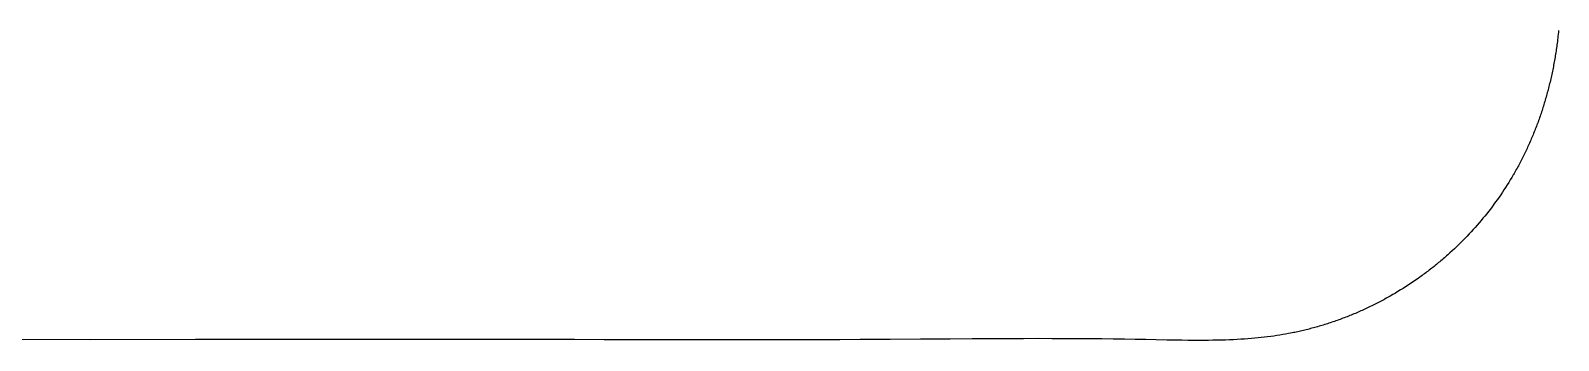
# Model space of a CAD drawing. Header units: millimetres. Extents: x -9 to 276, y -90 to 14.
# Drawn here: x 249.022 to 253.599, y 9.248 to 10.175 of the extents above; entities that cross this region are included whole.
import ezdxf

# ---------------------------------------------------------------- set-up
doc = ezdxf.new("R2010")
doc.units = ezdxf.units.MM
doc.layers.add('BLACK', color=7, linetype='CONTINUOUS')

msp = doc.modelspace()

# ---------------------------------------------------------------- linework, layer by layer
at = {"layer": 'BLACK', "linetype": 'Continuous'}
for p, q in [((253.598151, 10.164481), (253.597557, 10.159005)), ((253.59872, 10.16996), (253.598151, 10.164481)), ((253.599265, 10.175442), (253.59872, 10.16996)), ((253.591707, 10.114206), (253.590987, 10.109496)), ((253.592409, 10.118925), (253.591707, 10.114206)), ((253.59309, 10.123646), (253.592409, 10.118925)), ((253.593752, 10.128377), (253.59309, 10.123646)), ((253.594395, 10.13311), (253.593752, 10.128377)), ((253.595018, 10.137851), (253.594395, 10.13311)), ((253.595622, 10.142594), (253.595018, 10.137851)), ((253.596293, 10.148061), (253.595622, 10.142594)), ((253.596938, 10.153532), (253.596293, 10.148061)), ((253.597557, 10.159005), (253.596938, 10.153532)), ((253.584532, 10.072036), (253.583638, 10.067383)), ((253.585405, 10.076693), (253.584532, 10.072036)), ((253.58626, 10.08136), (253.585405, 10.076693)), ((253.587096, 10.086031), (253.58626, 10.08136)), ((253.587913, 10.090712), (253.587096, 10.086031)), ((253.58871, 10.095397), (253.587913, 10.090712)), ((253.589488, 10.100091), (253.58871, 10.095397)), ((253.590247, 10.104789), (253.589488, 10.100091)), ((253.590987, 10.109496), (253.590247, 10.104789)), ((253.574755, 10.025874), (253.573674, 10.021301)), ((253.575816, 10.030451), (253.574755, 10.025874)), ((253.57686, 10.035041), (253.575816, 10.030451)), ((253.577884, 10.039636), (253.57686, 10.035041)), ((253.578891, 10.044242), (253.577884, 10.039636)), ((253.579878, 10.048853), (253.578891, 10.044242)), ((253.580846, 10.053476), (253.579878, 10.048853)), ((253.581796, 10.058103), (253.580846, 10.053476)), ((253.582727, 10.062741), (253.581796, 10.058103)), ((253.583638, 10.067383), (253.582727, 10.062741)), ((253.563123, 9.980575), (253.561859, 9.976095)), ((253.564367, 9.98506), (253.563123, 9.980575)), ((253.565595, 9.989559), (253.564367, 9.98506)), ((253.566804, 9.994064), (253.565595, 9.989559)), ((253.567995, 9.998582), (253.566804, 9.994064)), ((253.569167, 10.003106), (253.567995, 9.998582)), ((253.570322, 10.007643), (253.569167, 10.003106)), ((253.571457, 10.012185), (253.570322, 10.007643)), ((253.572575, 10.016741), (253.571457, 10.012185)), ((253.573674, 10.021301), (253.572575, 10.016741)), ((253.548246, 9.931888), (253.546788, 9.927528)), ((253.549687, 9.936262), (253.548246, 9.931888)), ((253.55111, 9.940644), (253.549687, 9.936262)), ((253.552516, 9.94504), (253.55111, 9.940644)), ((253.553903, 9.949443), (253.552516, 9.94504)), ((253.555274, 9.953862), (253.553903, 9.949443)), ((253.556627, 9.958286), (253.555274, 9.953862)), ((253.557962, 9.962725), (253.556627, 9.958286)), ((253.559278, 9.96717), (253.557962, 9.962725)), ((253.560578, 9.971629), (253.559278, 9.96717)), ((253.561859, 9.976095), (253.560578, 9.971629)), ((253.532889, 9.888787), (253.53126, 9.884544)), ((253.534502, 9.893046), (253.532889, 9.888787)), ((253.536097, 9.897314), (253.534502, 9.893046)), ((253.537676, 9.901597), (253.536097, 9.897314)), ((253.539237, 9.905888), (253.537676, 9.901597)), ((253.540782, 9.910195), (253.539237, 9.905888)), ((253.542309, 9.914509), (253.540782, 9.910195)), ((253.54382, 9.918839), (253.542309, 9.914509)), ((253.545312, 9.923176), (253.54382, 9.918839)), ((253.546788, 9.927528), (253.545312, 9.923176)), ((253.514051, 9.842768), (253.512239, 9.838658)), ((253.515845, 9.846887), (253.514051, 9.842768)), ((253.517625, 9.851022), (253.515845, 9.846887)), ((253.519386, 9.855166), (253.517625, 9.851022)), ((253.521133, 9.859328), (253.519386, 9.855166)), ((253.522861, 9.863497), (253.521133, 9.859328)), ((253.524575, 9.867683), (253.522861, 9.863497)), ((253.52627, 9.871878), (253.524575, 9.867683)), ((253.527951, 9.876089), (253.52627, 9.871878)), ((253.529613, 9.880308), (253.527951, 9.876089)), ((253.53126, 9.884544), (253.529613, 9.880308)), ((253.491262, 9.794345), (253.48926, 9.790395)), ((253.493247, 9.798304), (253.491262, 9.794345)), ((253.495218, 9.802282), (253.493247, 9.798304)), ((253.497172, 9.806268), (253.495218, 9.802282)), ((253.499112, 9.810272), (253.497172, 9.806268)), ((253.501034, 9.814286), (253.499112, 9.810272)), ((253.502943, 9.818317), (253.501034, 9.814286)), ((253.504833, 9.822357), (253.502943, 9.818317)), ((253.50671, 9.826415), (253.504833, 9.822357)), ((253.508568, 9.830481), (253.50671, 9.826415)), ((253.510413, 9.834565), (253.508568, 9.830481)), ((253.512239, 9.838658), (253.510413, 9.834565)), ((253.468401, 9.751682), (253.466234, 9.74789)), ((253.470557, 9.755492), (253.468401, 9.751682)), ((253.472694, 9.759312), (253.470557, 9.755492)), ((253.474819, 9.76315), (253.472694, 9.759312)), ((253.476927, 9.766999), (253.474819, 9.76315)), ((253.479022, 9.770865), (253.476927, 9.766999)), ((253.481099, 9.774742), (253.479022, 9.770865)), ((253.483163, 9.778636), (253.481099, 9.774742)), ((253.48521, 9.782541), (253.483163, 9.778636)), ((253.487244, 9.786463), (253.48521, 9.782541)), ((253.48926, 9.790395), (253.487244, 9.786463)), ((253.440614, 9.705868), (253.435823, 9.69852)), ((253.445332, 9.71325), (253.440614, 9.705868)), ((253.449975, 9.720665), (253.445332, 9.71325)), ((253.454545, 9.728112), (253.449975, 9.720665)), ((253.45904, 9.735589), (253.454545, 9.728112)), ((253.46346, 9.743097), (253.45904, 9.735589)), ((253.464049, 9.744109), (253.46346, 9.743097)), ((253.466234, 9.74789), (253.464049, 9.744109)), ((253.41078, 9.662311), (253.405558, 9.655181)), ((253.415932, 9.669478), (253.41078, 9.662311)), ((253.421013, 9.676684), (253.415932, 9.669478)), ((253.426022, 9.683927), (253.421013, 9.676684)), ((253.430958, 9.691206), (253.426022, 9.683927)), ((253.435823, 9.69852), (253.430958, 9.691206)), ((253.372771, 9.613269), (253.36707, 9.606435)), ((253.378405, 9.620147), (253.372771, 9.613269)), ((253.383973, 9.62707), (253.378405, 9.620147)), ((253.389472, 9.634035), (253.383973, 9.62707)), ((253.394903, 9.641043), (253.389472, 9.634035)), ((253.400265, 9.648092), (253.394903, 9.641043)), ((253.405558, 9.655181), (253.400265, 9.648092)), ((253.331499, 9.566425), (253.32535, 9.55993)), ((253.337586, 9.572971), (253.331499, 9.566425)), ((253.343611, 9.579567), (253.337586, 9.572971)), ((253.349572, 9.586213), (253.343611, 9.579567)), ((253.35547, 9.592907), (253.349572, 9.586213)), ((253.361302, 9.599648), (253.35547, 9.592907)), ((253.36707, 9.606435), (253.361302, 9.599648)), ((253.287197, 9.522074), (253.280635, 9.515958)), ((253.293702, 9.528246), (253.287197, 9.522074)), ((253.300149, 9.534475), (253.293702, 9.528246)), ((253.306538, 9.540758), (253.300149, 9.534475)), ((253.312869, 9.547095), (253.306538, 9.540758)), ((253.31914, 9.553486), (253.312869, 9.547095)), ((253.32535, 9.55993), (253.31914, 9.553486)), ((253.233194, 9.474799), (253.229708, 9.471974)), ((253.236667, 9.47764), (253.233194, 9.474799)), ((253.240127, 9.480497), (253.236667, 9.47764)), ((253.243575, 9.483369), (253.240127, 9.480497)), ((253.24701, 9.486257), (253.243575, 9.483369)), ((253.250432, 9.489159), (253.24701, 9.486257)), ((253.253842, 9.492077), (253.250432, 9.489159)), ((253.257238, 9.495011), (253.253842, 9.492077)), ((253.260621, 9.497959), (253.257238, 9.495011)), ((253.26399, 9.500922), (253.260621, 9.497959)), ((253.267347, 9.5039), (253.26399, 9.500922)), ((253.274018, 9.5099), (253.267347, 9.5039)), ((253.280635, 9.515958), (253.274018, 9.5099)), ((253.170993, 9.428034), (253.163608, 9.422966)), ((253.178328, 9.433165), (253.170993, 9.428034)), ((253.183316, 9.43671), (253.178328, 9.433165)), ((253.186953, 9.439324), (253.183316, 9.43671)), ((253.190579, 9.441954), (253.186953, 9.439324)), ((253.194194, 9.444602), (253.190579, 9.441954)), ((253.197798, 9.447266), (253.194194, 9.444602)), ((253.20139, 9.449946), (253.197798, 9.447266)), ((253.204971, 9.452643), (253.20139, 9.449946)), ((253.208541, 9.455356), (253.204971, 9.452643)), ((253.212098, 9.458085), (253.208541, 9.455356)), ((253.215644, 9.460831), (253.212098, 9.458085)), ((253.219178, 9.463593), (253.215644, 9.460831)), ((253.2227, 9.466371), (253.219178, 9.463593)), ((253.22621, 9.469164), (253.2227, 9.466371)), ((253.229708, 9.471974), (253.22621, 9.469164)), ((253.102851, 9.384766), (253.095061, 9.380294)), ((253.110599, 9.389307), (253.102851, 9.384766)), ((253.118305, 9.393916), (253.110599, 9.389307)), ((253.125969, 9.398593), (253.118305, 9.393916)), ((253.133588, 9.403337), (253.125969, 9.398593)), ((253.141163, 9.408146), (253.133588, 9.403337)), ((253.148692, 9.413022), (253.141163, 9.408146)), ((253.156174, 9.417962), (253.148692, 9.413022)), ((253.163608, 9.422966), (253.156174, 9.417962)), ((253.011081, 9.337636), (253.006993, 9.335807)), ((253.01516, 9.339485), (253.011081, 9.337636)), ((253.019234, 9.341352), (253.01516, 9.339485)), ((253.023299, 9.343237), (253.019234, 9.341352)), ((253.027357, 9.345142), (253.023299, 9.343237)), ((253.031407, 9.347064), (253.027357, 9.345142)), ((253.03545, 9.349006), (253.031407, 9.347064)), ((253.039484, 9.350965), (253.03545, 9.349006)), ((253.043511, 9.352943), (253.039484, 9.350965)), ((253.047529, 9.354939), (253.043511, 9.352943)), ((253.051539, 9.356954), (253.047529, 9.354939)), ((253.055541, 9.358986), (253.051539, 9.356954)), ((253.059534, 9.361037), (253.055541, 9.358986)), ((253.063518, 9.363106), (253.059534, 9.361037)), ((253.067494, 9.365192), (253.063518, 9.363106)), ((253.07146, 9.367297), (253.067494, 9.365192)), ((253.075417, 9.369419), (253.07146, 9.367297)), ((253.079365, 9.371559), (253.075417, 9.369419)), ((253.083304, 9.373716), (253.079365, 9.371559)), ((253.087233, 9.375891), (253.083304, 9.373716)), ((253.095061, 9.380294), (253.087233, 9.375891)), ((252.885995, 9.291124), (252.881758, 9.289878)), ((252.890227, 9.292389), (252.885995, 9.291124)), ((252.894459, 9.293675), (252.890227, 9.292389)), ((252.898685, 9.29498), (252.894459, 9.293675)), ((252.902909, 9.296306), (252.898685, 9.29498)), ((252.907128, 9.297651), (252.902909, 9.296306)), ((252.911346, 9.299017), (252.907128, 9.297651)), ((252.915557, 9.300401), (252.911346, 9.299017)), ((252.919767, 9.301806), (252.915557, 9.300401)), ((252.92397, 9.303231), (252.919767, 9.301806)), ((252.928172, 9.304675), (252.92397, 9.303231)), ((252.932367, 9.306139), (252.928172, 9.304675)), ((252.936559, 9.307623), (252.932367, 9.306139)), ((252.940745, 9.309125), (252.936559, 9.307623)), ((252.944928, 9.310648), (252.940745, 9.309125)), ((252.949104, 9.31219), (252.944928, 9.310648)), ((252.953277, 9.313752), (252.949104, 9.31219)), ((252.957443, 9.315333), (252.953277, 9.313752)), ((252.961605, 9.316934), (252.957443, 9.315333)), ((252.965761, 9.318554), (252.961605, 9.316934)), ((252.969912, 9.320193), (252.965761, 9.318554)), ((252.974056, 9.321851), (252.969912, 9.320193)), ((252.978196, 9.323529), (252.974056, 9.321851)), ((252.982328, 9.325226), (252.978196, 9.323529)), ((252.986456, 9.326942), (252.982328, 9.325226)), ((252.990576, 9.328677), (252.986456, 9.326942)), ((252.994691, 9.330431), (252.990576, 9.328677)), ((252.998798, 9.332204), (252.994691, 9.330431)), ((253.002899, 9.333996), (252.998798, 9.332204)), ((253.006993, 9.335807), (253.002899, 9.333996)), ((249.20263, 9.249854), (248.829543, 9.249875)), ((249.516238, 9.249896), (249.20263, 9.249854)), ((249.795462, 9.25), (249.516238, 9.249896)), ((249.927533, 9.250073), (249.795462, 9.25)), ((250.075672, 9.250154), (249.927533, 9.250073)), ((250.253576, 9.250216), (250.075672, 9.250154)), ((250.401208, 9.250209), (250.253576, 9.250216)), ((250.531938, 9.250136), (250.401208, 9.250209)), ((250.651429, 9.25), (250.531938, 9.250136)), ((250.740444, 9.249852), (250.651429, 9.25)), ((250.829466, 9.249683), (250.740444, 9.249852)), ((250.976033, 9.249413), (250.829466, 9.249683)), ((251.077244, 9.249279), (250.976033, 9.249413)), ((251.164277, 9.249227), (251.077244, 9.249279)), ((251.242592, 9.249248), (251.164277, 9.249227)), ((251.314808, 9.249337), (251.242592, 9.249248)), ((251.382426, 9.249493), (251.314808, 9.249337)), ((251.446403, 9.249715), (251.382426, 9.249493)), ((251.507396, 9.25), (251.446403, 9.249715)), ((251.552476, 9.25026), (251.507396, 9.25)), ((251.597546, 9.250552), (251.552476, 9.25026)), ((251.687669, 9.251192), (251.597546, 9.250552)), ((251.77717, 9.251828), (251.687669, 9.251192)), ((251.842865, 9.252244), (251.77717, 9.251828)), ((251.899173, 9.252539), (251.842865, 9.252244)), ((251.94979, 9.252737), (251.899173, 9.252539)), ((251.996462, 9.252848), (251.94979, 9.252737)), ((252.040183, 9.25288), (251.996462, 9.252848)), ((252.081581, 9.252837), (252.040183, 9.25288)), ((252.121087, 9.252722), (252.081581, 9.252837)), ((252.15901, 9.252536), (252.121087, 9.252722)), ((252.195583, 9.25228), (252.15901, 9.252536)), ((252.230984, 9.251957), (252.195583, 9.25228)), ((252.265357, 9.251567), (252.230984, 9.251957)), ((252.298817, 9.251111), (252.265357, 9.251567)), ((252.331459, 9.250589), (252.298817, 9.251111)), ((252.363363, 9.250001), (252.331459, 9.250589)), ((252.394449, 9.249365), (252.363363, 9.250001)), ((252.426258, 9.248714), (252.394449, 9.249365)), ((252.450127, 9.248275), (252.426258, 9.248714)), ((252.470531, 9.247961), (252.450127, 9.248275)), ((252.488835, 9.247748), (252.470531, 9.247961)), ((252.505678, 9.247621), (252.488835, 9.247748)), ((252.521423, 9.247575), (252.505678, 9.247621)), ((252.536301, 9.247605), (252.521423, 9.247575)), ((252.550468, 9.247708), (252.536301, 9.247605)), ((252.564036, 9.247882), (252.550468, 9.247708)), ((252.577091, 9.248124), (252.564036, 9.247882)), ((252.589697, 9.248434), (252.577091, 9.248124)), ((252.601907, 9.248811), (252.589697, 9.248434)), ((252.613762, 9.249254), (252.601907, 9.248811)), ((252.625298, 9.249761), (252.613762, 9.249254)), ((252.636543, 9.250333), (252.625298, 9.249761)), ((252.647523, 9.250968), (252.636543, 9.250333)), ((252.658257, 9.251667), (252.647523, 9.250968)), ((252.668765, 9.252429), (252.658257, 9.251667)), ((252.679062, 9.253254), (252.668765, 9.252429)), ((252.689162, 9.254141), (252.679062, 9.253254)), ((252.699079, 9.255089), (252.689162, 9.254141)), ((252.708822, 9.2561), (252.699079, 9.255089)), ((252.718403, 9.257173), (252.708822, 9.2561)), ((252.727829, 9.258307), (252.718403, 9.257173)), ((252.73711, 9.259502), (252.727829, 9.258307)), ((252.746253, 9.260759), (252.73711, 9.259502)), ((252.755264, 9.262076), (252.746253, 9.260759)), ((252.764149, 9.263455), (252.755264, 9.262076)), ((252.772915, 9.264894), (252.764149, 9.263455)), ((252.781567, 9.266395), (252.772915, 9.264894)), ((252.79011, 9.267956), (252.781567, 9.266395)), ((252.79659, 9.269194), (252.79011, 9.267956)), ((252.800861, 9.270037), (252.79659, 9.269194)), ((252.80513, 9.270898), (252.800861, 9.270037)), ((252.8094, 9.271781), (252.80513, 9.270898)), ((252.813667, 9.272684), (252.8094, 9.271781)), ((252.817936, 9.273607), (252.813667, 9.272684)), ((252.822201, 9.27455), (252.817936, 9.273607)), ((252.826468, 9.275514), (252.822201, 9.27455)), ((252.830731, 9.276497), (252.826468, 9.275514)), ((252.834995, 9.277502), (252.830731, 9.276497)), ((252.839255, 9.278526), (252.834995, 9.277502)), ((252.843516, 9.279571), (252.839255, 9.278526)), ((252.847772, 9.280635), (252.843516, 9.279571)), ((252.85203, 9.28172), (252.847772, 9.280635)), ((252.856282, 9.282825), (252.85203, 9.28172)), ((252.860536, 9.283951), (252.856282, 9.282825)), ((252.864784, 9.285096), (252.860536, 9.283951)), ((252.869032, 9.286262), (252.864784, 9.285096)), ((252.873276, 9.287447), (252.869032, 9.286262)), ((252.877519, 9.288653), (252.873276, 9.287447)), ((252.881758, 9.289878), (252.877519, 9.288653))]:
    msp.add_line(p, q, dxfattribs=at)

doc.saveas('drawing.dxf')
